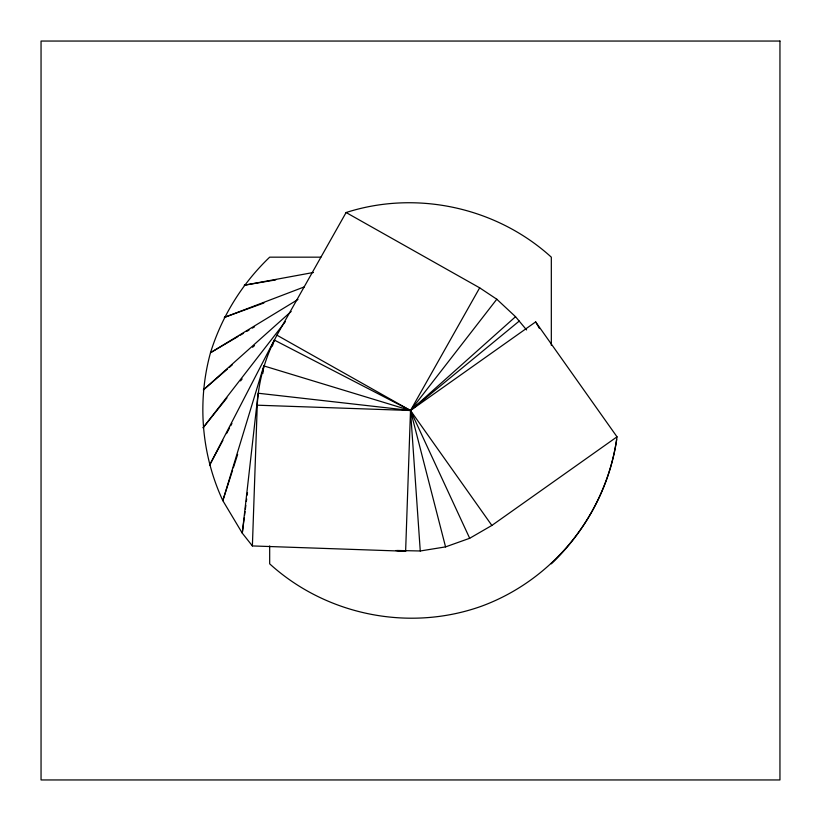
<?xml version="1.0" encoding="UTF-8"?>
<svg xmlns="http://www.w3.org/2000/svg" width="821" height="821" viewBox="0 0 821 821"><rect width="100%" height="100%" fill="white"/><g stroke="black" fill="none" stroke-linecap="round" stroke-linejoin="round"><path stroke-width="1.23" d="M346.103 212.526L479.669 287.832L410.5 410.5L405.625 551.24L252.386 545.934L257.26 405.194C258.441 380.739 265.511 356.786 276.934 335.184L346.103 212.526C416.524 189.836 496.623 207.364 551.322 257.168L551.322 345.333M244.227 517.948L242.277 533.147L252.386 545.934M244.555 515.414L245.048 511.606M245.376 509.071L245.859 505.274M246.351 501.477L246.68 498.942M247.162 495.135L247.49 492.6M262.812 373.504L263.798 365.899L410.5 410.5L491.871 525.44L617.012 436.834L535.651 321.904L410.5 410.5L257.26 405.194M616.663 439.471C609.521 486.843 586.009 530.879 551.322 563.832M617.012 436.834C606.955 513.002 554.031 579.318 481.989 606.031C409.72 632.088 326.501 615.545 269.678 563.832L269.678 545.944M263.798 365.899L222.83 500.636L242.277 533.147L258.143 393.228L410.5 410.5L515.537 316.701L526.569 329.929M232.579 470.217L222.83 500.636C201.453 454.577 197.04 401.685 210.494 352.722C221.793 316.352 242.154 283.481 269.678 257.168L320.888 257.168M233.359 467.785L237.649 454.403M272.356 346.134L274.306 340.048L410.5 410.5L469.694 538.278L491.871 525.44M274.306 340.048L209.612 465.127L222.891 440.364M226.514 433.611L229.541 427.977M230.742 425.73L231.953 423.472M285.41 321.596L203.033 427.813L226.976 397.887M479.669 287.832L496.797 299.224L410.5 410.5L420.26 550.983L397.2 550.481M240.543 380.923L242.133 378.933M291.178 311.477L203.331 389.934L227.468 369.019M229.398 367.346L232.302 364.832M252.57 347.273L254.51 345.6M412.481 408.879L519.262 321.052M297.982 299.48L210.494 352.722L238.018 336.538M240.225 335.235L243.529 333.295M246.823 331.356L249.03 330.063M252.334 328.113L254.541 326.82M304.406 286.857L224.277 317.429L263.88 303M420.26 550.983L445.557 546.889L469.694 538.278M313.468 272.469L244.227 285.226L275.712 279.91M395.855 550.511L405.625 551.24M276.934 335.184L410.5 410.5L445.557 546.889M496.797 299.224L515.537 316.701M535.651 321.904L539.459 328.492M779.95 41.05L41.05 41.05L41.05 779.95L779.95 779.95L779.95 41.05"/></g></svg>
